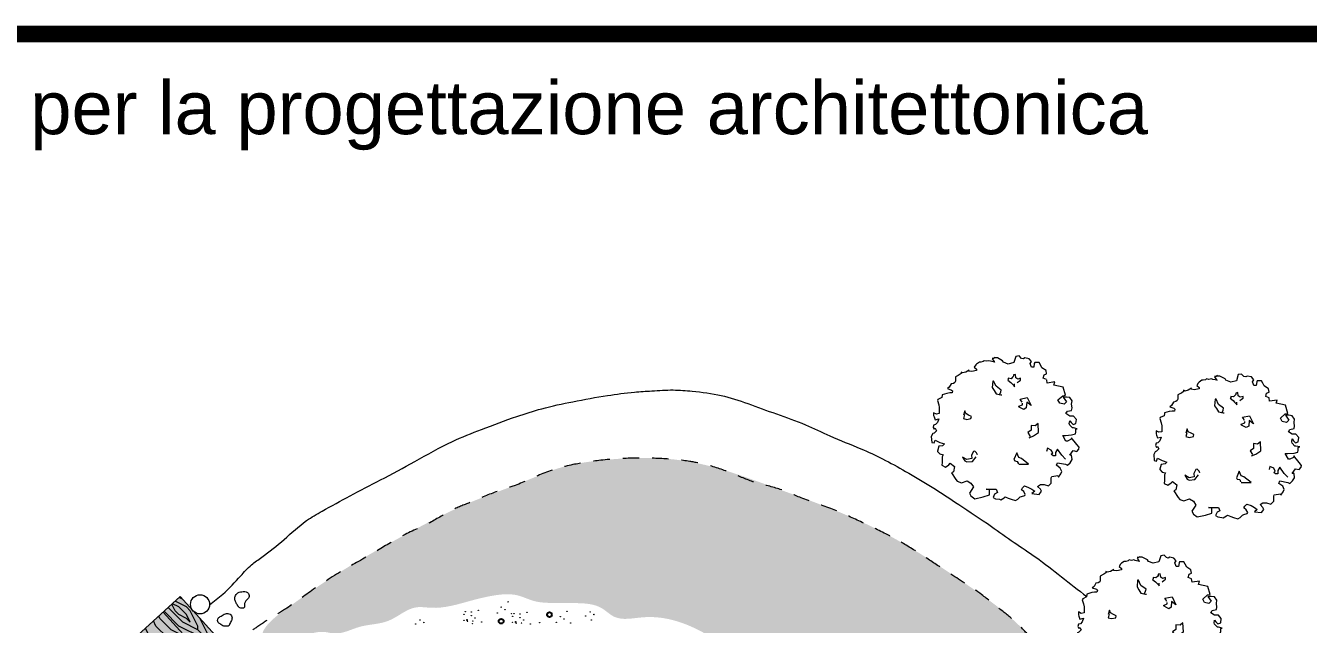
# Model space of a CAD drawing. Header units: millimetres. Extents: x 3441.7 to 3473.1, y 1370.7 to 1404.8.
# Drawn here: x 3449.33 to 3459.22, y 1399.04 to 1403.66 of the extents above; entities that cross this region are included whole.
import ezdxf

# ---------------------------------------------------------------- set-up
doc = ezdxf.new("R2010")
doc.units = ezdxf.units.MM
doc.linetypes.add('TRATTEGGIATA2', pattern=[9.525, 6.35, -3.175])
for name, color, linetype, lineweight, true_color in [('PIANTE_laghetto - PISCINA', 7, 'Continuous', 0, 0x306c2d), ('TRATTEGGI - hatch', 7, 'Continuous', 5, 0x8f8f8f), ('VERDE_giardino_garden', 7, 'Continuous', 13, 0x426227)]:
    doc.layers.add(name, color=color, linetype=linetype, lineweight=lineweight, true_color=true_color)
for name, color, linetype, lineweight in [('PROIEZIONI_projections', 145, 'Continuous', 13), ('SEZIONI_medie_small_section', 2, 'Continuous', 25), ('TRATTEGGIATA - dashed', 1, 'TRATTEGGIATA2', 0)]:
    doc.layers.add(name, color=color, linetype=linetype, lineweight=lineweight)
doc.layers.add('www.archweb.it - blocchi dwg', color=2, linetype='Continuous')
doc.styles.get("Standard").update_dxf_attribs({"font": 'arial.ttf'})

# ---------------------------------------------------------------- blocks, each defined once
blk = doc.blocks.new('_I12B6')
at = {"color": 0, "linetype": 'Continuous'}
for p, q in [((-0.2292, 0.5226), (-0.2401, 0.5044)), ((-0.2401, 0.5044), (-0.2219, 0.4898)), ((-0.2219, 0.5299), (-0.2292, 0.5226)), ((-0.2, 0.5445), (-0.2219, 0.5299)), ((-0.1964, 0.5445), (-0.2, 0.5445)), ((-0.1891, 0.5445), (-0.1964, 0.5445)), ((-0.1709, 0.5481), (-0.1891, 0.5445)), ((-0.1636, 0.5554), (-0.1709, 0.5481)), ((-0.1454, 0.5518), (-0.1636, 0.5554)), ((-0.1636, 0.5554), (-0.1636, 0.5554)), ((-0.1271, 0.5554), (-0.1454, 0.5518)), ((-0.1162, 0.5518), (-0.1271, 0.5554)), ((-0.0834, 0.5445), (-0.1162, 0.5518)), ((-0.0797, 0.5773), (-0.1016, 0.5737)), ((-0.0907, 0.5737), (-0.1016, 0.57)), ((-0.1016, 0.57), (-0.087, 0.5481)), ((-0.0797, 0.5809), (-0.0907, 0.5737)), ((-0.087, 0.5481), (-0.0834, 0.5445)), ((-0.0615, 0.5773), (-0.0797, 0.5773)), ((-0.0214, 0.5554), (-0.0615, 0.5773)), ((-0.0141, 0.5445), (-0.0214, 0.5554)), ((0.0223, 0.5299), (-0.0141, 0.5445)), ((0.0661, 0.5408), (0.0223, 0.5299)), ((0.0806, 0.5882), (0.0661, 0.5408)), ((0.1062, 0.5919), (0.0806, 0.5882)), ((0.1244, 0.5737), (0.1062, 0.5919)), ((0.139, 0.57), (0.1244, 0.5737)), ((0.1499, 0.5773), (0.139, 0.57)), ((0.1827, 0.57), (0.1499, 0.5773)), ((0.2009, 0.5481), (0.1827, 0.57)), ((0.19, 0.5336), (0.2009, 0.5481)), ((0.1973, 0.5117), (0.19, 0.5336)), ((0.2009, 0.5044), (0.1973, 0.5117)), ((0.2191, 0.5044), (0.2009, 0.5044)), ((0.2228, 0.5336), (0.2191, 0.5044)), ((0.2264, 0.5408), (0.2228, 0.5336)), ((0.2592, 0.5408), (0.2264, 0.5408)), ((0.2702, 0.5226), (0.2592, 0.5408)), ((0.2811, 0.5008), (0.2702, 0.5226)), ((0.3139, 0.4789), (0.2811, 0.5008)), ((-0.3859, 0.3987), (-0.3896, 0.3878)), ((-0.3641, 0.4424), (-0.3859, 0.4315)), ((-0.3859, 0.4315), (-0.3859, 0.4133)), ((-0.3859, 0.4133), (-0.3859, 0.3987)), ((-0.3568, 0.4461), (-0.3641, 0.4424)), ((-0.3422, 0.457), (-0.3568, 0.4461)), ((-0.3312, 0.4607), (-0.3422, 0.4679)), ((-0.3422, 0.4679), (-0.3422, 0.457)), ((-0.3057, 0.4679), (-0.3312, 0.4607)), ((-0.2802, 0.4825), (-0.3057, 0.4679)), ((-0.2839, 0.4752), (-0.2802, 0.4825)), ((-0.2583, 0.4716), (-0.2839, 0.4752)), ((-0.2219, 0.4789), (-0.2583, 0.4716)), ((-0.2219, 0.4898), (-0.2219, 0.4789)), ((-0.098, 0.3987), (-0.1016, 0.3477)), ((-0.0907, 0.3987), (-0.098, 0.3987)), ((-0.0725, 0.3586), (-0.0907, 0.3987)), ((0.0223, 0.4096), (0.0187, 0.406)), ((0.0187, 0.406), (0.0405, 0.3878)), ((0.0442, 0.4169), (0.0223, 0.4206)), ((0.0223, 0.4206), (0.0223, 0.4096)), ((0.0551, 0.4279), (0.0442, 0.4169)), ((0.0624, 0.4351), (0.0551, 0.4279)), ((0.077, 0.4497), (0.0624, 0.4461)), ((0.0624, 0.4461), (0.0624, 0.4351)), ((0.0806, 0.4242), (0.077, 0.4497)), ((0.0952, 0.4133), (0.0806, 0.4242)), ((0.0916, 0.3878), (0.1062, 0.3987)), ((0.1171, 0.4206), (0.0952, 0.4133)), ((0.1062, 0.3987), (0.1171, 0.406)), ((0.1171, 0.406), (0.1171, 0.4206)), ((0.292, 0.4206), (0.2993, 0.4461)), ((0.3176, 0.4096), (0.292, 0.4206)), ((0.2993, 0.4461), (0.3176, 0.4534)), ((0.3176, 0.4534), (0.3139, 0.4789)), ((0.3225, 0.3834), (0.3189, 0.4089)), ((-0.4515, 0.3039), (-0.488, 0.293)), ((-0.4297, 0.3076), (-0.4515, 0.3039)), ((-0.4333, 0.3513), (-0.4479, 0.3404)), ((-0.4479, 0.3404), (-0.4151, 0.3294)), ((-0.4187, 0.3768), (-0.4333, 0.3513)), ((-0.4114, 0.3076), (-0.4297, 0.3076)), ((-0.4005, 0.3805), (-0.4187, 0.3768)), ((-0.4151, 0.3294), (-0.4078, 0.3221)), ((-0.4078, 0.3221), (-0.4114, 0.3076)), ((-0.3896, 0.3878), (-0.4005, 0.3805)), ((-0.1016, 0.3477), (-0.087, 0.3258)), ((-0.087, 0.3258), (-0.0725, 0.3003)), ((-0.0324, 0.3294), (-0.0725, 0.3586)), ((-0.0725, 0.3003), (-0.036, 0.293)), ((-0.0433, 0.2966), (-0.036, 0.3149)), ((-0.036, 0.3149), (-0.0324, 0.3294)), ((0.0405, 0.3878), (0.0515, 0.3768)), ((0.0515, 0.3768), (0.0624, 0.3659)), ((0.0624, 0.3659), (0.0697, 0.355)), ((0.0697, 0.355), (0.0697, 0.3768)), ((0.3804, 0.3924), (0.3225, 0.3834)), ((0.3732, 0.3669), (0.3804, 0.3924)), ((0.4449, 0.3523), (0.3732, 0.3669)), ((0.4634, 0.2893), (0.4449, 0.3523)), ((-0.5208, 0.2565), (-0.5244, 0.2492)), ((-0.5244, 0.2492), (-0.5135, 0.2164)), ((-0.4916, 0.2711), (-0.5208, 0.2565)), ((-0.5135, 0.2164), (-0.5099, 0.1946)), ((-0.488, 0.2893), (-0.4916, 0.2711)), ((-0.488, 0.293), (-0.488, 0.2893)), ((-0.036, 0.293), (-0.0287, 0.293)), ((0.1025, 0.2055), (0.1317, 0.2164)), ((0.1062, 0.1982), (0.1025, 0.2055)), ((0.1426, 0.18), (0.1062, 0.1982)), ((0.1134, 0.2602), (0.1681, 0.2711)), ((0.1171, 0.2529), (0.1134, 0.2602)), ((0.128, 0.2347), (0.1171, 0.2529)), ((0.1317, 0.2164), (0.1317, 0.2274)), ((0.1645, 0.2347), (0.1608, 0.1909)), ((0.1973, 0.2092), (0.1645, 0.2347)), ((0.1681, 0.2711), (0.1973, 0.2092)), ((0.405, 0.2529), (0.4415, 0.2857)), ((0.4196, 0.2274), (0.405, 0.2529)), ((0.4524, 0.2201), (0.4196, 0.2274)), ((0.4415, 0.2857), (0.4634, 0.2893)), ((0.4707, 0.2748), (0.4451, 0.2748)), ((0.4451, 0.2748), (0.4707, 0.2383)), ((0.4707, 0.2383), (0.4524, 0.2201)), ((0.4962, 0.2711), (0.4707, 0.2748)), ((0.5144, 0.2456), (0.4962, 0.2711)), ((0.5107, 0.2201), (0.5144, 0.2456)), ((0.5144, 0.1909), (0.5107, 0.2201)), ((-0.5317, 0.1435), (-0.5536, 0.1545)), ((-0.5536, 0.1545), (-0.5536, 0.1326)), ((-0.5536, 0.1326), (-0.5499, 0.1217)), ((-0.5499, 0.1217), (-0.5427, 0.0998)), ((-0.5427, 0.0998), (-0.5135, 0.1071)), ((-0.5099, 0.1472), (-0.5317, 0.1435)), ((-0.5135, 0.1071), (-0.5244, 0.0779)), ((-0.5099, 0.1946), (-0.5099, 0.1508)), ((-0.5099, 0.1508), (-0.5099, 0.1472)), ((-0.313, 0.1691), (-0.324, 0.1363)), ((-0.3167, 0.1399), (-0.324, 0.1107)), ((-0.324, 0.1107), (-0.2984, 0.1034)), ((-0.3167, 0.1399), (-0.3167, 0.1399)), ((-0.3057, 0.1472), (-0.313, 0.1691)), ((-0.2839, 0.1363), (-0.3057, 0.1472)), ((-0.2984, 0.1034), (-0.2656, 0.1107)), ((-0.262, 0.1253), (-0.2839, 0.1363)), ((-0.2656, 0.1107), (-0.262, 0.1253)), ((0.1608, 0.1909), (0.1426, 0.18)), ((0.467, 0.1472), (0.4779, 0.1654)), ((0.4962, 0.129), (0.467, 0.1472)), ((0.4779, 0.1654), (0.5107, 0.1727)), ((0.5253, 0.129), (0.4962, 0.129)), ((0.5107, 0.1727), (0.5144, 0.1909)), ((0.5472, 0.1034), (0.5253, 0.129)), ((0.5436, 0.0706), (0.5472, 0.1034)), ((-0.5536, 0.0597), (-0.5572, 0.0415)), ((-0.5572, 0.0415), (-0.5499, 0.0269)), ((-0.539, 0.0634), (-0.5536, 0.0597)), ((-0.5499, 0.0269), (-0.5427, 0.0342)), ((-0.5317, 0.016), (-0.5499, -0.0023)), ((-0.5427, 0.0342), (-0.5317, 0.016)), ((-0.5244, 0.0779), (-0.539, 0.0634)), ((0.1973, 0.0196), (0.1718, 0.0014)), ((0.1718, 0.0014), (0.19, -0.0278)), ((0.2301, 0.0524), (0.1973, 0.0561)), ((0.1973, 0.0561), (0.1973, 0.0196)), ((0.2155, -0.0241), (0.2556, 0.0014)), ((0.252, 0.0706), (0.2301, 0.0524)), ((0.2556, 0.0014), (0.252, 0.0706)), ((0.4925, 0.0706), (0.4962, 0.0925)), ((0.4962, 0.0597), (0.4925, 0.0706)), ((0.4962, 0.0925), (0.5071, 0.0779)), ((0.518, 0.0378), (0.4962, 0.0597)), ((0.5071, 0.0779), (0.5217, 0.0634)), ((0.5253, 0.0378), (0.518, 0.0378)), ((0.5217, 0.0634), (0.5436, 0.0706)), ((0.5545, 0.0305), (0.5253, 0.0378)), ((0.5399, -0.0095), (0.5436, 0.005)), ((0.5436, 0.0269), (0.5545, 0.0305)), ((0.5436, 0.005), (0.5436, 0.0269)), ((-0.5609, -0.0059), (-0.5718, -0.0278)), ((-0.5718, -0.0278), (-0.5682, -0.0752)), ((-0.5682, -0.0752), (-0.5499, -0.0788)), ((-0.5499, -0.0023), (-0.5609, -0.0059)), ((-0.5499, -0.0788), (-0.5427, -0.0569)), ((-0.5427, -0.0569), (-0.5062, -0.0752)), ((-0.5062, -0.0752), (-0.4698, -0.0861)), ((-0.4698, -0.0861), (-0.4843, -0.1007)), ((0.1827, -0.0387), (0.2155, -0.0241)), ((0.467, -0.0642), (0.4415, -0.0205)), ((0.4415, -0.0205), (0.4634, -0.0205)), ((0.4634, -0.0205), (0.5107, -0.0168)), ((0.4779, -0.0642), (0.467, -0.0642)), ((0.5071, -0.0496), (0.4779, -0.0642)), ((0.5107, -0.0387), (0.5071, -0.0496)), ((0.5107, -0.0168), (0.5399, -0.0095)), ((0.5144, -0.046), (0.5107, -0.0387)), ((0.529, -0.0642), (0.5144, -0.046)), ((0.5508, -0.0897), (0.529, -0.0642)), ((0.5691, -0.1116), (0.5508, -0.0897)), ((-0.5135, -0.1043), (-0.5244, -0.1408)), ((-0.5244, -0.1408), (-0.5244, -0.1444)), ((-0.5244, -0.1444), (-0.5062, -0.1626)), ((-0.4843, -0.1007), (-0.5135, -0.1043)), ((-0.5062, -0.1626), (-0.4807, -0.1699)), ((-0.4807, -0.1699), (-0.488, -0.1845)), ((-0.488, -0.1845), (-0.488, -0.2282)), ((-0.2984, -0.2064), (-0.3312, -0.1882)), ((-0.3312, -0.1882), (-0.313, -0.2173)), ((-0.2474, -0.1444), (-0.262, -0.1736)), ((-0.262, -0.1736), (-0.2583, -0.1991)), ((-0.2547, -0.221), (-0.2255, -0.1845)), ((-0.2365, -0.1408), (-0.2474, -0.1444)), ((-0.2219, -0.1553), (-0.2365, -0.1408)), ((-0.2146, -0.1699), (-0.2219, -0.1553)), ((-0.2146, -0.1699), (-0.2146, -0.1699)), ((0.0879, -0.1553), (0.0661, -0.2064)), ((0.1025, -0.1918), (0.0879, -0.1553)), ((0.1244, -0.1991), (0.1025, -0.1918)), ((0.3249, -0.1189), (0.3176, -0.1444)), ((0.354, -0.1335), (0.3249, -0.1189)), ((0.3649, -0.1553), (0.354, -0.1335)), ((0.354, -0.1663), (0.3649, -0.1553)), ((0.3686, -0.1772), (0.354, -0.1663)), ((0.3868, -0.1772), (0.3686, -0.1772)), ((0.4014, -0.1262), (0.3868, -0.1517)), ((0.3868, -0.1517), (0.3868, -0.1772)), ((0.4342, -0.1736), (0.4014, -0.1262)), ((0.4634, -0.2027), (0.4342, -0.1736)), ((0.4962, -0.1736), (0.5217, -0.1371)), ((0.5107, -0.1736), (0.4962, -0.1736)), ((0.5144, -0.2064), (0.5107, -0.1736)), ((0.5217, -0.1371), (0.5508, -0.1444)), ((0.5508, -0.1444), (0.5654, -0.1262)), ((0.5654, -0.1262), (0.5691, -0.1116)), ((-0.488, -0.2282), (-0.4916, -0.2501)), ((-0.4916, -0.2501), (-0.4625, -0.2647)), ((-0.4625, -0.2647), (-0.437, -0.2465)), ((-0.437, -0.2465), (-0.426, -0.2355)), ((-0.426, -0.2355), (-0.3932, -0.2611)), ((-0.3932, -0.2611), (-0.4005, -0.3011)), ((-0.313, -0.2173), (-0.2984, -0.2246)), ((-0.2583, -0.1991), (-0.2984, -0.2064)), ((-0.2984, -0.2246), (-0.2547, -0.221)), ((0.0661, -0.2064), (0.0733, -0.2173)), ((0.0733, -0.2173), (0.0916, -0.221)), ((0.0916, -0.221), (0.0989, -0.2355)), ((0.0989, -0.2355), (0.0989, -0.2392)), ((0.1025, -0.2428), (0.1353, -0.2428)), ((0.1791, -0.2428), (0.1244, -0.1991)), ((0.1353, -0.2428), (0.1791, -0.2428)), ((0.3941, -0.2501), (0.4014, -0.2319)), ((0.4233, -0.272), (0.3941, -0.2501)), ((0.4014, -0.2319), (0.4634, -0.2428)), ((0.4342, -0.2975), (0.4233, -0.272)), ((0.4634, -0.2428), (0.4779, -0.2501)), ((0.4779, -0.2501), (0.4998, -0.2319)), ((0.4998, -0.2319), (0.5144, -0.2064)), ((-0.4005, -0.3011), (-0.4151, -0.3084)), ((-0.4151, -0.3084), (-0.3823, -0.3595)), ((-0.3823, -0.3595), (-0.3713, -0.374)), ((-0.3713, -0.374), (-0.3385, -0.385)), ((-0.3385, -0.385), (-0.2948, -0.3704)), ((-0.2948, -0.3704), (-0.2656, -0.3886)), ((-0.2656, -0.3886), (-0.2474, -0.4178)), ((0.3321, -0.4105), (0.354, -0.3886)), ((0.354, -0.3485), (0.3577, -0.3376)), ((0.354, -0.3886), (0.354, -0.3485)), ((0.3577, -0.3376), (0.405, -0.3303)), ((0.405, -0.3303), (0.4087, -0.3412)), ((0.4087, -0.3412), (0.4269, -0.3157)), ((0.4269, -0.3157), (0.4342, -0.2975)), ((-0.2474, -0.4178), (-0.2766, -0.4652)), ((-0.2766, -0.4652), (-0.2656, -0.487)), ((-0.2656, -0.487), (-0.2365, -0.5089)), ((-0.2365, -0.5089), (-0.1709, -0.4943)), ((-0.1709, -0.4943), (-0.1235, -0.4798)), ((-0.1235, -0.4397), (-0.149, -0.436)), ((-0.149, -0.436), (-0.0725, -0.436)), ((-0.1235, -0.4798), (-0.1235, -0.4397)), ((-0.0834, -0.4725), (-0.0943, -0.498)), ((-0.0615, -0.4615), (-0.0834, -0.4725)), ((-0.0725, -0.436), (-0.0615, -0.4615)), ((-0.0105, -0.5016), (-0.0032, -0.4943)), ((-0.0032, -0.4943), (0.0223, -0.5053)), ((0.0952, -0.5126), (0.1134, -0.4943)), ((0.1134, -0.4943), (0.1244, -0.4907)), ((0.1244, -0.4397), (0.1317, -0.4251)), ((0.1426, -0.4542), (0.1244, -0.4397)), ((0.1244, -0.4907), (0.1499, -0.4834)), ((0.1317, -0.4251), (0.1462, -0.4105)), ((0.1535, -0.4761), (0.1426, -0.4542)), ((0.1462, -0.4105), (0.1791, -0.4214)), ((0.1499, -0.4834), (0.1535, -0.4761)), ((0.1791, -0.4214), (0.2046, -0.436)), ((0.2046, -0.436), (0.2264, -0.4506)), ((0.2264, -0.4506), (0.2046, -0.4688)), ((0.2046, -0.4688), (0.2592, -0.4761)), ((0.2483, -0.4141), (0.2702, -0.3996)), ((0.2702, -0.436), (0.2483, -0.4141)), ((0.2592, -0.4761), (0.2775, -0.4506)), ((0.2702, -0.3996), (0.2993, -0.3996)), ((0.2775, -0.4506), (0.2702, -0.436)), ((0.2993, -0.3996), (0.3321, -0.4105)), ((-0.0943, -0.498), (-0.0761, -0.5089)), ((-0.0761, -0.5089), (-0.0469, -0.5126)), ((-0.0469, -0.5126), (-0.036, -0.5162)), ((-0.036, -0.5162), (-0.0105, -0.5016)), ((0.0223, -0.5053), (0.0442, -0.5126)), ((0.0442, -0.5126), (0.077, -0.5235)), ((0.077, -0.5235), (0.0952, -0.5126))]:
    blk.add_line(p, q, dxfattribs=at)
blk = doc.blocks.new('A$C34F224C6')
at = {"layer": 'PIANTE_laghetto - PISCINA'}
blk.add_blockref('_I12B6', (0, 0), dxfattribs=at)

msp = doc.modelspace()

# ---------------------------------------------------------------- hatches: boundary and pattern name
at = {"layer": 'TRATTEGGI - hatch'}
h = msp.add_hatch(dxfattribs=at)
h.set_pattern_fill('GRAVEL', color=250, scale=0.027)
edge = h.paths.add_edge_path()
edge.add_spline(control_points=[(3451.33603, 1398.88738), (3451.28534, 1398.86443), (3451.18492, 1398.82652), (3451.13897, 1398.96152), (3451.21015, 1399.06588), (3451.42117, 1399.2234), (3451.78218, 1399.47471), (3452.26671, 1399.74148), (3452.70103, 1399.97009), (3453.01754, 1400.08143), (3453.243, 1400.1719), (3453.4561, 1400.26357), (3453.72633, 1400.30944), (3454.03128, 1400.33124), (3454.35753, 1400.32503), (3454.72325, 1400.2422), (3455.10488, 1400.0982), (3455.55256, 1399.94063), (3456.05195, 1399.71559), (3456.52748, 1399.39609), (3456.93687, 1399.11392), (3457.19192, 1398.8241), (3457.29692, 1398.59939), (3457.24201, 1398.32458), (3457.08653, 1398.41386), (3456.95863, 1398.46781), (3456.83055, 1398.37788), (3456.65812, 1398.34765), (3456.57738, 1398.48099), (3456.44548, 1398.56194), (3456.30431, 1398.54036), (3456.17619, 1398.61651), (3456.06362, 1398.74555), (3455.90628, 1398.73878), (3455.7148, 1398.7229), (3455.51983, 1398.69293), (3455.28869, 1398.81032), (3455.09524, 1398.76629), (3454.93858, 1398.80151), (3454.73577, 1398.87162), (3454.48523, 1399.04224), (3454.16275, 1399.12983), (3453.89328, 1399.06219), (3453.76295, 1399.19762), (3453.58064, 1399.2124), (3453.40888, 1399.20633), (3453.24802, 1399.21697), (3453.1126, 1399.28735), (3452.94008, 1399.27109), (3452.72339, 1399.21801), (3452.52789, 1399.1554), (3452.30141, 1399.19556), (3452.14366, 1399.04213), (3451.91441, 1399.04848), (3451.75524, 1398.95638), (3451.61999, 1398.99617), (3451.51534, 1398.97101), (3451.4163, 1398.92705), (3451.36343, 1398.89979), (3451.33603, 1398.88738)], knot_values=[0, 0, 0, 0, 0.1531984, 0.2346764, 0.3484895, 0.5062139, 1.0305685, 1.6615805, 2.1667088, 2.4993838, 2.666541, 2.8960273, 3.1928353, 3.4822485, 3.8140777, 4.1671091, 4.6006234, 5.0371321, 5.5912459, 6.2381275, 6.7499189, 7.0881169, 7.3582387, 7.5451724, 7.6629834, 7.7950182, 7.9489486, 8.1021133, 8.2509659, 8.3678765, 8.552037, 8.6453893, 8.8044889, 9.0443592, 9.066791, 9.3835048, 9.6130526, 9.8050749, 9.9545331, 10.0888577, 10.4478725, 10.8530658, 11.0730536, 11.1934761, 11.3759821, 11.5940661, 11.719051, 11.8522133, 12.0402192, 12.2176182, 12.5288579, 12.6417185, 12.8796411, 13.1073482, 13.3111881, 13.3860479, 13.5167318, 13.6238405, 13.7066765, 13.7066765, 13.7066765, 13.7066765], degree=3, periodic=0)
h.paths.add_polyline_path([(3451.7804, 1391.09171), (3451.68721, 1390.92616), (3451.48531, 1390.73992), (3451.25234, 1390.77096), (3451.01937, 1390.70888), (3450.88994, 1390.88995), (3450.88476, 1391.01928), (3450.70874, 1391.04515), (3450.56378, 1391.12792), (3450.54825, 1391.19518), (3450.22209, 1391.23656), (3450.19621, 1391.38142), (3450.22727, 1391.46419), (3450.15997, 1391.57283), (3450.0409, 1391.69699), (3449.78722, 1391.7539), (3449.79239, 1391.90393), (3449.6112, 1392.21433), (3449.76651, 1392.18846), (3450.03572, 1391.99705), (3450.2894, 1391.76942), (3450.4706, 1391.66078), (3450.75016, 1391.60387), (3450.97795, 1391.56766), (3451.44389, 1391.49523), (3451.5785, 1391.46937), (3451.73381, 1391.3452), (3451.85288, 1391.26243)])
h.paths.add_polyline_path([(3454.86162, 1390.74438), (3454.95152, 1390.69288), (3455.01764, 1390.62068), (3455.04104, 1390.52969), (3455.02616, 1390.42797), (3454.98143, 1390.32461), (3454.91529, 1390.22869), (3454.83612, 1390.14923), (3454.74975, 1390.0903), (3454.65801, 1390.04824), (3454.56235, 1390.01869), (3454.46425, 1389.99732), (3454.36517, 1389.97981), (3454.26603, 1389.96335), (3454.16689, 1389.94769), (3454.06771, 1389.93282), (3453.96845, 1389.91871), (3453.86909, 1389.90534), (3453.76959, 1389.89271), (3453.66994, 1389.88082), (3453.57017, 1389.86971), (3453.47029, 1389.85942), (3453.37032, 1389.84998), (3453.27026, 1389.84143), (3453.17014, 1389.83381), (3453.06998, 1389.82714), (3452.96978, 1389.82148), (3452.86957, 1389.81685), (3452.76936, 1389.81328), (3452.66915, 1389.81065), (3452.56888, 1389.80862), (3452.46853, 1389.80684), (3452.36806, 1389.80496), (3452.26745, 1389.80291), (3452.16683, 1389.80158), (3452.06633, 1389.80205), (3451.9661, 1389.8054), (3451.86628, 1389.81273), (3451.76699, 1389.82497), (3451.66828, 1389.84198), (3451.57012, 1389.86303), (3451.47251, 1389.88742), (3451.37543, 1389.9144), (3451.27887, 1389.94327), (3451.18282, 1389.97332), (3451.08728, 1390.00433), (3450.9923, 1390.0366), (3450.89793, 1390.07046), (3450.80421, 1390.10622), (3450.71119, 1390.14422), (3450.61897, 1390.18454), (3450.52773, 1390.227), (3450.43766, 1390.27138), (3450.34894, 1390.31746), (3450.26169, 1390.36504), (3450.17533, 1390.41389), (3450.08892, 1390.46381), (3450.00151, 1390.51459), (3449.91232, 1390.56612), (3449.83366, 1390.62789), (3449.7916, 1390.71784), (3449.77289, 1390.81795), (3449.76597, 1390.91861), (3449.76217, 1391.02119), (3449.74053, 1391.11787), (3449.68342, 1391.19991), (3449.59638, 1391.25604), (3449.49477, 1391.27423), (3449.39993, 1391.24466), (3449.30467, 1391.21316), (3449.20722, 1391.24205), (3449.13928, 1391.31628), (3449.07795, 1391.39748), (3449.01674, 1391.47772), (3448.95596, 1391.5575), (3448.89593, 1391.63733), (3448.83696, 1391.71772), (3448.77935, 1391.79918), (3448.72341, 1391.88222), (3448.66895, 1391.96684), (3448.61442, 1392.05164), (3448.55803, 1392.13499), (3448.49801, 1392.21527), (3448.43258, 1392.29084), (3448.36131, 1392.36129), (3448.28763, 1392.42964), (3448.21562, 1392.49954), (3448.14829, 1392.57362), (3448.08542, 1392.65162), (3448.02622, 1392.73277), (3447.96992, 1392.81631), (3447.91572, 1392.90146), (3447.86286, 1392.98745), (3447.81055, 1393.07354), (3447.75841, 1393.15941), (3447.70643, 1393.24515), (3447.6546, 1393.33088), (3447.60296, 1393.41675), (3447.5523, 1393.50327), (3447.504, 1393.5912), (3447.45942, 1393.68134), (3447.42009, 1393.77443), (3447.39056, 1393.87059), (3447.37738, 1393.96933), (3447.37616, 1394.06973), (3447.37313, 1394.17058), (3447.36552, 1394.27093), (3447.37321, 1394.37055), (3447.3933, 1394.46955), (3447.39598, 1394.56833), (3447.37763, 1394.66745), (3447.36242, 1394.76755), (3447.36104, 1394.86831), (3447.37148, 1394.96864), (3447.39134, 1395.06743), (3447.41871, 1395.16408), (3447.45233, 1395.25876), (3447.49103, 1395.35167), (3447.53361, 1395.44303), (3447.57888, 1395.53306), (3447.626, 1395.62189), (3447.67496, 1395.70951), (3447.72596, 1395.79587), (3447.77913, 1395.8809), (3447.83466, 1395.96457), (3447.89258, 1396.04678), (3447.95282, 1396.12738), (3448.01528, 1396.20625), (3448.0799, 1396.28324), (3448.14658, 1396.35822), (3448.21525, 1396.43105), (3448.28575, 1396.50178), (3448.35777, 1396.57088), (3448.43098, 1396.63893), (3448.50502, 1396.70648), (3448.57956, 1396.77409), (3448.65426, 1396.84232), (3448.72878, 1396.91168), (3448.80297, 1396.9818), (3448.87681, 1397.05161), (3448.95028, 1397.12), (3449.02336, 1397.18588), (3449.09605, 1397.24821), (3449.1684, 1397.30727), (3449.24055, 1397.36475), (3449.31264, 1397.42237), (3449.38481, 1397.48188), (3449.45722, 1397.54502), (3449.52998, 1397.61353), (3449.60326, 1397.68914), (3449.67718, 1397.77359), (3449.7519, 1397.86863), (3449.82896, 1397.9612), (3449.90925, 1397.95404), (3449.94887, 1397.86152), (3449.92491, 1397.76224), (3449.91476, 1397.6613), (3449.93068, 1397.56234), (3449.96032, 1397.46382), (3449.99128, 1397.36429), (3450.00927, 1397.26413), (3449.998, 1397.16587), (3449.95744, 1397.07084), (3449.91932, 1396.97773), (3449.91665, 1396.88496), (3449.94991, 1396.79116), (3449.99526, 1396.69507), (3450.02948, 1396.59563), (3450.04365, 1396.49374), (3450.03809, 1396.39164), (3450.01326, 1396.29156), (3449.96959, 1396.19572), (3449.90911, 1396.10564), (3449.84002, 1396.01994), (3449.77213, 1395.9365), (3449.71521, 1395.85319), (3449.67907, 1395.76791), (3449.67341, 1395.67854), (3449.69729, 1395.58397), (3449.72835, 1395.4851), (3449.74164, 1395.38308), (3449.7294, 1395.28077), (3449.73522, 1395.18614), (3449.78494, 1395.10277), (3449.85736, 1395.02509), (3449.9273, 1394.94675), (3449.98531, 1394.86521), (3450.03856, 1394.78191), (3450.09169, 1394.69782), (3450.14469, 1394.61299), (3450.19724, 1394.52739), (3450.24901, 1394.44101), (3450.29967, 1394.35382), (3450.3489, 1394.26581), (3450.39635, 1394.17695), (3450.44173, 1394.08724), (3450.48515, 1393.99675), (3450.52716, 1393.90568), (3450.56832, 1393.81424), (3450.60922, 1393.72261), (3450.65042, 1393.631), (3450.69247, 1393.5397), (3450.73592, 1393.44907), (3450.78129, 1393.3595), (3450.82913, 1393.27137), (3450.87998, 1393.18506), (3450.93444, 1393.10108), (3450.99324, 1393.02014), (3451.05715, 1392.943), (3451.12692, 1392.87041), (3451.20331, 1392.80312), (3451.28707, 1392.74189), (3451.3787, 1392.68726), (3451.47468, 1392.63669), (3451.56829, 1392.58519), (3451.65272, 1392.52769), (3451.72116, 1392.45911), (3451.7668, 1392.37438), (3451.78991, 1392.27368), (3451.82023, 1392.17904), (3451.8888, 1392.1133), (3451.98214, 1392.06533), (3452.07068, 1392.01175), (3452.13801, 1391.93944), (3452.18442, 1391.84927), (3452.24793, 1391.77428), (3452.32891, 1391.71393), (3452.38929, 1391.63411), (3452.43023, 1391.53744), (3452.4885, 1391.4653), (3452.58596, 1391.43976), (3452.69302, 1391.42104), (3452.77215, 1391.36531), (3452.8171, 1391.2711), (3452.89107, 1391.21776), (3452.9941, 1391.19332), (3453.07533, 1391.13172), (3453.11241, 1391.03618), (3453.16027, 1390.95489), (3453.25697, 1390.91548), (3453.35293, 1390.87931), (3453.42187, 1390.81091), (3453.49496, 1390.73985), (3453.5896, 1390.70662), (3453.69009, 1390.70985), (3453.79052, 1390.71472), (3453.88787, 1390.69295), (3453.98428, 1390.6579), (3454.08078, 1390.63937), (3454.17678, 1390.65768), (3454.27282, 1390.69714), (3454.36959, 1390.73723), (3454.46758, 1390.76189), (3454.56709, 1390.75916), (3454.66626, 1390.7584), (3454.76537, 1390.77195)])
h.paths.add_polyline_path([(3451.8159, 1391.17531), (3451.7804, 1391.09171), (3451.68721, 1390.92616), (3451.48531, 1390.73992), (3451.3971, 1390.75167), (3451.40087, 1390.73917), (3451.41002, 1390.71795), (3451.42102, 1390.69787), (3451.4332, 1390.67849), (3451.44593, 1390.65937), (3451.45863, 1390.64015), (3451.47142, 1390.62098), (3451.48481, 1390.60233), (3451.49933, 1390.58468), (3451.51551, 1390.56849), (3451.53353, 1390.55413), (3451.55316, 1390.54183), (3451.57411, 1390.5318), (3451.5961, 1390.52424), (3451.61883, 1390.51935), (3451.64201, 1390.51711), (3451.66531, 1390.51742), (3451.68841, 1390.52019), (3451.711, 1390.52531), (3451.73276, 1390.53268), (3451.75368, 1390.54188), (3451.77419, 1390.55208), (3451.79474, 1390.56241), (3451.81572, 1390.57204), (3451.83721, 1390.58034), (3451.85922, 1390.58675), (3451.88173, 1390.59071), (3451.90463, 1390.59203), (3451.92764, 1390.59102), (3451.95047, 1390.58807), (3451.97305, 1390.58381), (3451.9955, 1390.57921), (3452.01801, 1390.57525), (3452.0407, 1390.57286), (3452.06359, 1390.57245), (3452.08652, 1390.57404), (3452.10939, 1390.57762), (3452.13205, 1390.5832), (3452.15426, 1390.59085), (3452.17532, 1390.60089), (3452.19446, 1390.61369), (3452.21089, 1390.62961), (3452.22396, 1390.6487), (3452.2333, 1390.66999), (3452.23863, 1390.69241), (3452.24032, 1390.71516), (3452.24013, 1390.7381), (3452.23996, 1390.76116), (3452.24106, 1390.78426), (3452.24137, 1390.80718), (3452.23792, 1390.82964), (3452.22951, 1390.85111), (3452.21722, 1390.87075), (3452.20249, 1390.88842), (3452.18726, 1390.90555), (3452.17356, 1390.92379), (3452.16096, 1390.94284), (3452.14775, 1390.96136), (3452.13403, 1390.97951), (3452.11992, 1390.99746), (3452.10553, 1391.01536), (3452.09097, 1391.03337), (3452.07635, 1391.05163), (3452.06162, 1391.07003), (3452.04657, 1391.08816), (3452.03097, 1391.10557), (3452.01458, 1391.12182), (3451.99717, 1391.13645), (3451.97851, 1391.14903), (3451.95837, 1391.15912), (3451.93683, 1391.16664), (3451.91431, 1391.17189), (3451.89128, 1391.17525), (3451.86812, 1391.17701), (3451.84497, 1391.17725), (3451.82191, 1391.17602)])
at = {"layer": 'TRATTEGGI - hatch', "true_color": 0xd09c7c}
h = msp.add_hatch(color=33, dxfattribs=at)
h.paths.add_polyline_path([(3450.13261, 1398.9015), (3450.00197, 1398.78254), (3452.00559, 1396.58208), (3452.13623, 1396.70103)])
h.paths.add_polyline_path([(3450.26325, 1399.02045), (3450.13261, 1398.9015), (3452.13623, 1396.70103), (3452.26688, 1396.81999)])
h.paths.add_polyline_path([(3450.39389, 1399.13941), (3450.26325, 1399.02045), (3452.26688, 1396.81999), (3452.39752, 1396.93894)])
h.paths.add_polyline_path([(3450.52454, 1399.25837), (3450.39389, 1399.13941), (3452.39752, 1396.93894), (3452.52816, 1397.0579)])
h.paths.add_polyline_path([(3452.58764, 1396.99258), (3452.52816, 1397.0579), (3452.39752, 1396.93894), (3452.457, 1396.87362)])
h.paths.add_polyline_path([(3452.64712, 1396.92726), (3452.58764, 1396.99258), (3452.457, 1396.87362), (3452.51647, 1396.8083)])
h.paths.add_polyline_path([(3452.51647, 1396.8083), (3452.457, 1396.87362), (3452.32635, 1396.75467), (3452.38583, 1396.68934)])
h.paths.add_polyline_path([(3452.457, 1396.87362), (3452.39752, 1396.93894), (3452.26688, 1396.81999), (3452.32635, 1396.75467)])
h.paths.add_polyline_path([(3452.32635, 1396.75467), (3452.26688, 1396.81999), (3452.13623, 1396.70103), (3452.19571, 1396.63571)])
h.paths.add_polyline_path([(3452.38583, 1396.68934), (3452.32635, 1396.75467), (3452.19571, 1396.63571), (3452.25519, 1396.57039)])
h.paths.add_polyline_path([(3452.25519, 1396.57039), (3452.19571, 1396.63571), (3452.06507, 1396.51675), (3452.12455, 1396.45143)])
h.paths.add_polyline_path([(3452.19571, 1396.63571), (3452.13623, 1396.70103), (3452.00559, 1396.58208), (3452.06507, 1396.51675)])
at = {"layer": 'TRATTEGGI - hatch', "true_color": 0xc28056}
h = msp.add_hatch(dxfattribs=at)
h.set_pattern_fill('LEGNO2', color=23, scale=0.589, angle=90, style=0, pattern_type=2)
h.set_pattern_definition([(90, (3466.56464, 1371.319), (-0.589, 0.589), [0.02945, -0.55955]), (180, (3466.3585, 1371.5546), (-0.589, -0.589), [0.0589, -0.5301]), (135, (3466.4174, 1371.43682), (-0.589, 4e-17), [0.0416423, -0.124927, 0.0416423, -0.0832846, 0.291555, -0.2499207]), (135, (3466.5941, 1371.28957), (-0.589, 4e-17), [0.041648, -0.0832964, 0.041648, -0.666379]), (135, (3466.5352, 1371.49572), (-0.589, 4e-17), [0.041648, -0.791324]), (135, (3466.56464, 1371.55462), (-0.589, 4e-17), [0.041648, -0.791324]), (135, (3466.50574, 1371.46627), (-0.589, 4e-17), [0.041648, -0.791324]), (135, (3466.4763, 1371.43682), (-0.589, 4e-17), [0.083296, -0.749675]), (135, (3466.03454, 1371.58407), (-0.589, 4e-17), [0.083296, -0.749675]), (135, (3466.44684, 1371.37792), (-0.589, 4e-17), [0.166593, -0.666379]), (135, (3466.4174, 1371.34847), (-0.589, 4e-17), [0.166593, -0.666379]), (135, (3466.2407, 1371.73132), (-0.589, 4e-17), [0.166593, -0.666379]), (135, (3466.3585, 1371.31902), (-0.589, 4e-17), [0.124946, -0.708026]), (135, (3466.27014, 1371.20122), (-0.589, 4e-17), [0.124946, -0.708026]), (135, (3466.32904, 1371.26012), (-0.589, 4e-17), [0.124946, -0.708026]), (135, (3466.15234, 1371.64297), (-0.589, 4e-17), [0.208243, -0.624729]), (135, (3466.1229, 1371.58407), (-0.589, 4e-17), [0.208243, -0.624729]), (135, (3466.27014, 1371.64297), (-0.589, 4e-17), [0.29154, -0.541432]), (116.56505, (3466.50574, 1371.37792), (-2e-10, 0.589), [0.065852, -1.251192]), (116.56505, (3466.32904, 1371.49572), (-2e-10, 0.589), [0.065852, -1.251192]), (116.56505, (3466.38794, 1371.46627), (-2e-10, 0.589), [0.065852, -1.251192]), (116.56505, (3466.56464, 1371.34847), (-2e-10, 0.589), [0.131704, -1.18534]), (116.56505, (3466.2996, 1371.46627), (-2e-10, 0.589), [0.197557, -1.119487]), (116.56505, (3466.27014, 1371.40737), (-2e-10, 0.589), [0.263409, -1.053635]), (116.56505, (3466.2407, 1371.34847), (-2e-10, 0.589), [0.263409, -1.053635]), (116.56505, (3466.064, 1371.26012), (-2e-10, 0.589), [0.263409, -1.053635]), (116.56505, (3466.1229, 1371.26012), (-2e-10, 0.589), [0.329261, -0.987783]), (116.56505, (3466.1818, 1371.28957), (-2e-10, 0.589), [0.329261, -0.987783]), (153.43495, (3466.4174, 1371.49572), (-0.589, 3e-11), [0.065852, -1.251192]), (153.43495, (3466.4763, 1371.40737), (-0.589, 3e-11), [0.065852, -1.251192]), (153.43495, (3466.56464, 1371.31902), (-0.589, 3e-11), [0.131704, -1.18534]), (153.43495, (3466.4763, 1371.49572), (-0.589, 3e-11), [0.131704, -1.18534]), (153.43495, (3466.5941, 1371.26012), (-0.589, 3e-11), [0.197557, -1.119487]), (153.43495, (3466.5941, 1371.20122), (-0.589, 3e-11), [0.263409, -1.053635]), (153.43495, (3466.56464, 1371.73132), (-0.589, 3e-11), [0.263409, -1.053635]), (153.43495, (3466.50574, 1371.52517), (-0.589, 3e-11), [0.263409, -1.053635]), (153.43495, (3466.56464, 1371.64297), (-0.589, 3e-11), [0.329261, -0.987783]), (153.43495, (3466.5352, 1371.58407), (-0.589, 3e-11), [0.329261, -0.987783])])
h.paths.add_polyline_path([(3450.13261, 1398.9015), (3450.00197, 1398.78254), (3452.00559, 1396.58208), (3452.13623, 1396.70103)])
h.paths.add_polyline_path([(3450.26325, 1399.02045), (3450.13261, 1398.9015), (3452.13623, 1396.70103), (3452.26688, 1396.81999)])
h.paths.add_polyline_path([(3450.39389, 1399.13941), (3450.26325, 1399.02045), (3452.26688, 1396.81999), (3452.39752, 1396.93894)])
h.paths.add_polyline_path([(3450.52454, 1399.25837), (3450.39389, 1399.13941), (3452.39752, 1396.93894), (3452.52816, 1397.0579)])
h.paths.add_polyline_path([(3452.58764, 1396.99258), (3452.52816, 1397.0579), (3452.39752, 1396.93894), (3452.457, 1396.87362)])
h.paths.add_polyline_path([(3452.64712, 1396.92726), (3452.58764, 1396.99258), (3452.457, 1396.87362), (3452.51647, 1396.8083)])
h.paths.add_polyline_path([(3452.51647, 1396.8083), (3452.457, 1396.87362), (3452.32635, 1396.75467), (3452.38583, 1396.68934)])
h.paths.add_polyline_path([(3452.457, 1396.87362), (3452.39752, 1396.93894), (3452.26688, 1396.81999), (3452.32635, 1396.75467)])
h.paths.add_polyline_path([(3452.32635, 1396.75467), (3452.26688, 1396.81999), (3452.13623, 1396.70103), (3452.19571, 1396.63571)])
h.paths.add_polyline_path([(3452.38583, 1396.68934), (3452.32635, 1396.75467), (3452.19571, 1396.63571), (3452.25519, 1396.57039)])
h.paths.add_polyline_path([(3452.25519, 1396.57039), (3452.19571, 1396.63571), (3452.06507, 1396.51675), (3452.12455, 1396.45143)])
h.paths.add_polyline_path([(3452.19571, 1396.63571), (3452.13623, 1396.70103), (3452.00559, 1396.58208), (3452.06507, 1396.51675)])

# ---------------------------------------------------------------- linework, layer by layer
at = {"layer": 'PROIEZIONI_projections'}
for p, q in [((3450.00197, 1398.78254), (3450.52454, 1399.25837)), ((3450.52454, 1399.25837), (3452.64712, 1396.92726)), ((3450.39389, 1399.13941), (3452.51647, 1396.8083))]:
    msp.add_line(p, q, dxfattribs=at)
msp.add_circle((3450.6781, 1399.19906), 0.07362, dxfattribs=at)
msp.add_open_spline([(3450.75166, 1399.19604), (3450.78641, 1399.22241), (3450.87359, 1399.28856), (3450.9741, 1399.39869), (3451.06724, 1399.50164), (3451.1873, 1399.58524), (3451.32993, 1399.69759), (3451.47171, 1399.83431), (3451.65047, 1399.93461), (3451.83951, 1400.04044), (3452.08088, 1400.16258), (3452.34293, 1400.30364), (3452.59515, 1400.44961), (3452.86366, 1400.55283), (3453.09224, 1400.6405), (3453.32682, 1400.71423), (3453.56133, 1400.76484), (3453.79951, 1400.80737), (3454.00283, 1400.83491), (3454.17208, 1400.84511), (3454.32065, 1400.85606), (3454.49991, 1400.84063), (3454.69453, 1400.81742), (3454.90936, 1400.74675), (3455.12309, 1400.66497), (3455.33843, 1400.59266), (3455.54886, 1400.48732), (3455.75208, 1400.41071), (3455.94785, 1400.32027), (3456.12964, 1400.21902), (3456.32697, 1400.10398), (3456.54441, 1399.95744), (3456.75773, 1399.81841), (3456.95235, 1399.6778), (3457.13707, 1399.55526), (3457.32122, 1399.41277), (3457.44967, 1399.3088), (3457.51605, 1399.25957)], degree=3, knots=[0, 0, 0, 0, 0.1306362, 0.3277171, 0.446174, 0.5454581, 0.7649614, 0.9916352, 1.1320021, 1.3775563, 1.642409, 1.9430011, 2.2708718, 2.5144601, 2.8045127, 3.005595, 3.2513168, 3.5235419, 3.7315689, 3.8661503, 4.0323604, 4.1773784, 4.4051727, 4.6182921, 4.8531713, 5.0925176, 5.2984393, 5.5578967, 5.7436047, 5.9447799, 6.1819204, 6.4285987, 6.7311785, 6.9456765, 7.1487888, 7.3959094, 7.6439647, 7.6439647, 7.6439647, 7.6439647], dxfattribs=at)
for points, start_tangent, end_tangent in [([(3451.02212, 1399.18159), (3451.03213, 1399.22731), (3451.05501, 1399.25302), (3451.05215, 1399.28302), (3451.01068, 1399.2973), (3450.97065, 1399.28731), (3450.94777, 1399.26016), (3450.94634, 1399.23445), (3450.95635, 1399.21016), (3450.97065, 1399.18588), (3450.98495, 1399.17159), (3450.99924, 1399.16874), (3451.01068, 1399.16874), (3451.01938, 1399.17401), (3451.02212, 1399.18159)], (-0.273192, 0.9619595), (-0.273192, 0.9619595)), ([(3451.02212, 1399.18159), (3451.03213, 1399.22731), (3451.05501, 1399.25302), (3451.05215, 1399.28302), (3451.01068, 1399.2973), (3450.97065, 1399.28731), (3450.94777, 1399.26016), (3450.94634, 1399.23445), (3450.95635, 1399.21016), (3450.97065, 1399.18588), (3450.98495, 1399.17159), (3450.99924, 1399.16874), (3451.01068, 1399.16874), (3451.01938, 1399.17401), (3451.02212, 1399.18159)], (-0.273192, 0.9619595), (-0.273192, 0.9619595)), ([(3450.90199, 1399.0371), (3450.91629, 1399.0671), (3450.92486, 1399.09424), (3450.90914, 1399.12281), (3450.87339, 1399.1271), (3450.8405, 1399.10852), (3450.81763, 1399.09138), (3450.81763, 1399.05853), (3450.83907, 1399.04424), (3450.85337, 1399.03424), (3450.87053, 1399.02996), (3450.88483, 1399.02996), (3450.90199, 1399.0371)], (0.3115129, 0.9502419), (0.3115129, 0.9502419)), ([(3450.90199, 1399.0371), (3450.91629, 1399.0671), (3450.92486, 1399.09424), (3450.90914, 1399.12281), (3450.87339, 1399.1271), (3450.8405, 1399.10852), (3450.81763, 1399.09138), (3450.81763, 1399.05853), (3450.83907, 1399.04424), (3450.85337, 1399.03424), (3450.87053, 1399.02996), (3450.88483, 1399.02996), (3450.90199, 1399.0371)], (0.3115129, 0.9502419), (0.3115129, 0.9502419))]:
    msp.add_spline(points, degree=3, dxfattribs=dict(at, start_tangent=start_tangent, end_tangent=end_tangent))
at = {"layer": 'SEZIONI_medie_small_section', "color": 31, "true_color": 0xdbc994}
for centre in [(3452.99996, 1399.06887), (3453.37243, 1399.11963)]:
    msp.add_circle(centre, 0.01853, dxfattribs=at)
at = {"layer": 'TRATTEGGIATA - dashed', "ltscale": 0.02}
msp.add_spline([(3456.90113, 1397.47878), (3456.98194, 1397.58775), (3457.07325, 1397.72459), (3457.16176, 1397.88677), (3457.22562, 1398.05993), (3457.25299, 1398.19208), (3457.27358, 1398.36401), (3457.27358, 1398.52122), (3457.25534, 1398.64198), (3457.19376, 1398.79463), (3457.06834, 1398.95867), (3456.96994, 1399.05983), (3456.84679, 1399.16236), (3456.7054, 1399.274), (3456.46809, 1399.43145), (3456.3039, 1399.54081), (3456.12373, 1399.65473), (3455.95455, 1399.74857), (3455.74474, 1399.84882), (3455.54114, 1399.93822), (3455.31309, 1400.02025), (3455.14199, 1400.08871), (3454.95271, 1400.14112), (3454.77939, 1400.20947), (3454.58732, 1400.27366), (3454.45505, 1400.301), (3454.25436, 1400.32151), (3454.01263, 1400.32606), (3453.75265, 1400.30784), (3453.55304, 1400.27595), (3453.3227, 1400.2076), (3453.10834, 1400.11646), (3452.97151, 1400.07089), (3452.77766, 1399.99115), (3452.63399, 1399.93191), (3452.46233, 1399.83568), (3452.24568, 1399.73087), (3452.04709, 1399.61417), (3451.8122, 1399.47975), (3451.55398, 1399.31502), (3451.34645, 1399.1692), (3451.21646, 1399.08945), (3451.10244, 1399.01427), (3451.0249, 1398.95959), (3450.96561, 1398.9049), (3450.90042, 1398.84555)], degree=3, dxfattribs=at)
at = {"layer": 'VERDE_giardino_garden'}
for centre in [(3453.00103, 1399.17737), (3453.05367, 1399.21841), (3452.3743, 1399.07789), (3452.71307, 1399.07654), (3452.71398, 1399.12233), (3452.72381, 1399.14314), (3452.73596, 1399.07493), (3452.73654, 1399.08129), (3452.74059, 1399.06742), (3452.77067, 1399.1391), (3452.77067, 1399.11193), (3452.78166, 1399.07089), (3452.7992, 1399.09304), (3452.82331, 1399.15297), (3452.8505, 1399.0628), (3452.97095, 1399.13286), (3453.02956, 1399.15848), (3453.08086, 1399.12823), (3453.08826, 1399.06137), (3453.08917, 1399.10716), (3453.099, 1399.12797), (3453.11173, 1399.06612), (3453.14586, 1399.12393), (3453.14586, 1399.09676), (3453.17438, 1399.07787), (3453.1985, 1399.1378), (3453.45561, 1399.10457), (3453.48414, 1399.08569), (3453.50825, 1399.14561), (3453.65234, 1399.10896), (3453.68646, 1399.1396), (3453.69514, 1399.07775), (3453.71499, 1399.12071), (3452.34017, 1399.04726), (3452.40282, 1399.05901), (3452.77935, 1399.05008), (3453.11115, 1399.05976), (3453.11578, 1399.05225), (3453.15685, 1399.05572), (3453.22568, 1399.04763), (3453.29667, 1399.05861), (3453.42553, 1399.06006), (3453.53544, 1399.05544)]:
    msp.add_circle(centre, 0.00145, dxfattribs=at)
at = {"layer": 'www.archweb.it - blocchi dwg', "color": 7, "ltscale": 0.02, "true_color": 0xffffff, "const_width": 0.12744}
msp.add_lwpolyline([(3441.78785, 1403.59699), (3473.03652, 1403.59699)], dxfattribs=at)

# ---------------------------------------------------------------- block references
at = {"layer": 'PIANTE_laghetto - PISCINA'}
for p in [(3456.88879, 1400.52202), (3458.60383, 1400.38199), (3458.00551, 1398.98554)]:
    msp.add_blockref('A$C34F224C6', p, dxfattribs=at)

# ---------------------------------------------------------------- texts
at = {"layer": 'www.archweb.it - blocchi dwg', "color": 253}
msp.add_text('Contenitore di strumenti CAD per la progettazione architettonica', height=0.4096301, dxfattribs=at).set_placement((3441.76806, 1402.82391))

doc.saveas('drawing.dxf')
